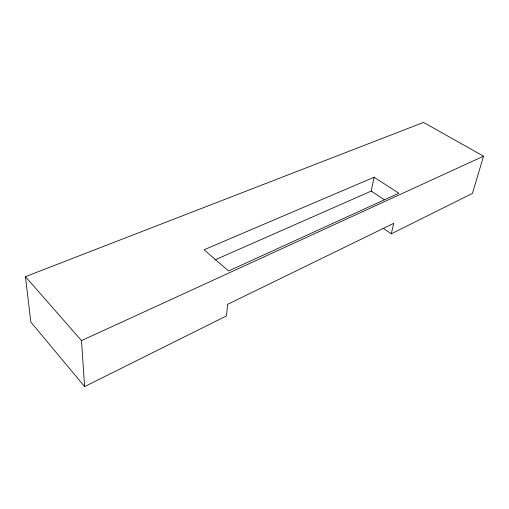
<?xml version="1.0" encoding="UTF-8"?>
<svg xmlns="http://www.w3.org/2000/svg" width="509" height="509" viewBox="0 0 509 509"><rect width="100%" height="100%" fill="white"/><g stroke="black" fill="none" stroke-linecap="round" stroke-linejoin="round"><path stroke-width="0.76" d="M214.811 259.972L371.226 191.079L374.083 177.234L398.865 193.223L228.573 270.985L204.039 249.779L374.083 177.234M391.281 233.816L393.731 223.324L227.536 304.388L226.575 315.866L84.602 386.592L30.833 322.038L25.45 276.648L423.52 122.408L483.55 156.199L472.428 193.395L391.281 233.816L383.538 228.477M84.602 386.592L81.504 340.61L483.55 156.199M371.226 191.079L384.416 199.795M25.45 276.648L81.504 340.61"/></g></svg>
